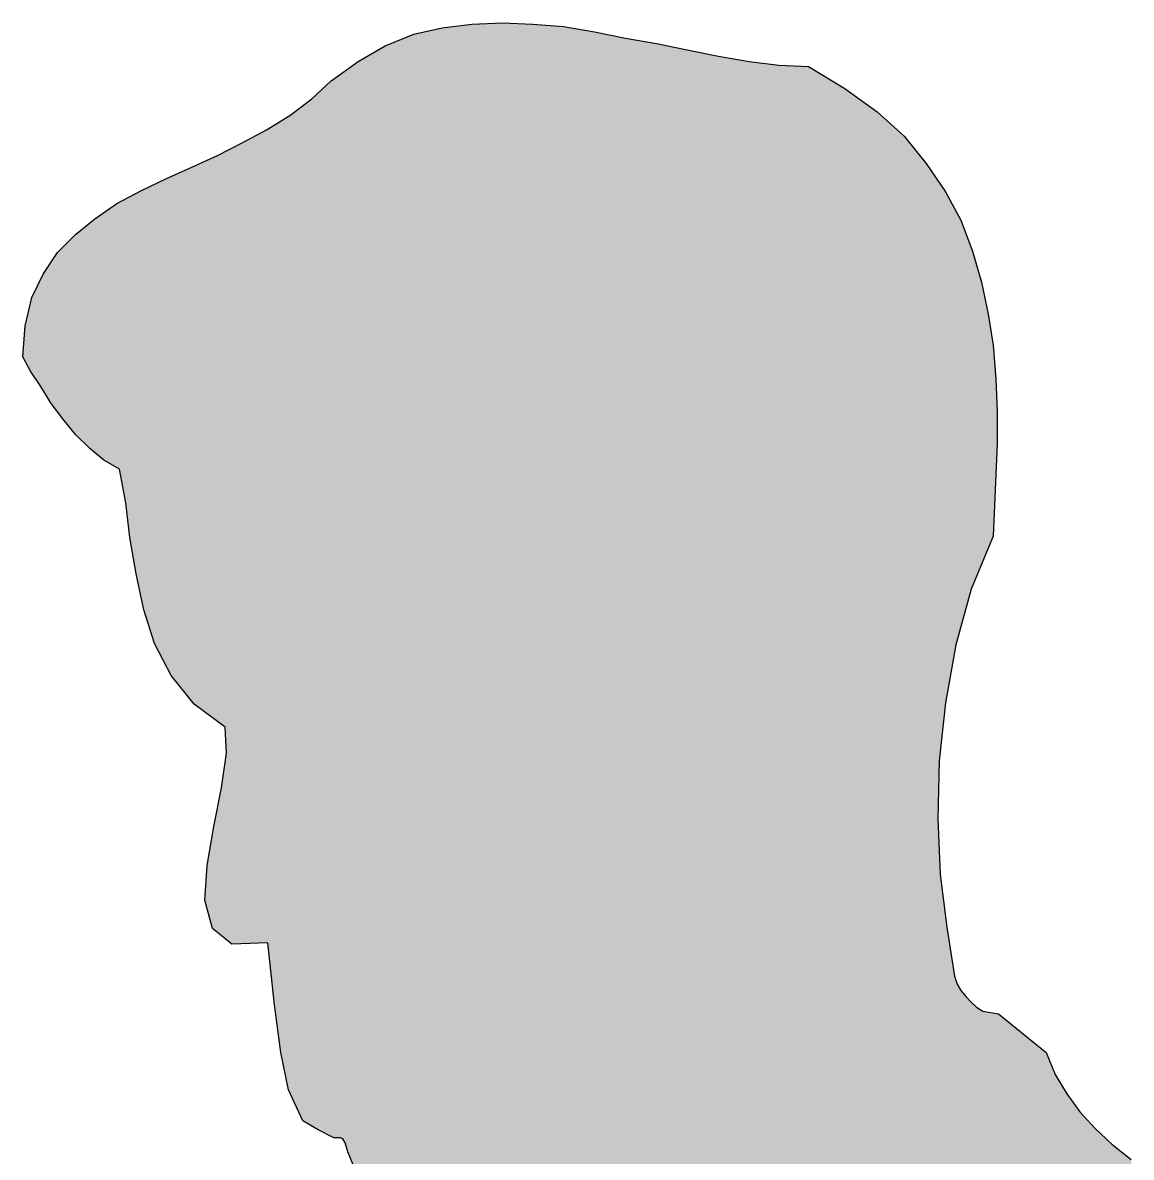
# Model space of a CAD drawing. Extents: x -37 to 71, y -8 to 172.
# Drawn here: x 22.33 to 49.35, y 144.8 to 172.46 of the extents above; entities that cross this region are included whole.
import ezdxf

# ---------------------------------------------------------------- set-up
doc = ezdxf.new("R2010")
doc.units = 0
doc.layers.get('0').update_dxf_attribs({"linetype": 'CONTINUOUS'})

# ---------------------------------------------------------------- blocks, each defined once
blk = doc.blocks.new('*U0')
for points in [[(32.553, 2.569), (32.302, 172.272), (32.553, 172.329)], [(33.276, 2.718), (32.553, 172.329), (33.276, 172.423)], [(32.553, 2.569), (32.553, 172.329), (33.276, 2.718)], [(33.372, 2.738), (33.276, 172.423), (33.372, 172.427)], [(33.276, 2.718), (33.276, 172.423), (33.372, 2.738)], [(34.031, 2.913), (33.372, 172.427), (34.031, 172.455)], [(33.372, 2.738), (33.372, 172.427), (34.031, 2.913)], [(34.031, 2.913), (34.031, 172.455), (34.441, 3.021)], [(34.441, 3.021), (34.031, 172.455), (34.441, 172.437)], [(34.441, 3.021), (34.441, 172.437), (34.755, 3.116)], [(34.755, 3.116), (34.441, 172.437), (34.755, 172.423)], [(34.755, 3.116), (34.755, 172.423), (35.478, 3.335)], [(35.478, 3.335), (34.755, 172.423), (35.478, 172.363)], [(35.478, 3.335), (35.478, 172.363), (35.51, 3.347)], [(35.51, 3.347), (35.478, 172.363), (35.51, 172.36)], [(35.51, 3.347), (35.51, 172.36), (36.264, 3.605)], [(36.264, 3.605), (35.51, 172.36), (36.264, 172.235)], [(31.861, 2.442), (31.2, 171.901), (31.861, 172.172)], [(32.302, 2.517), (31.861, 172.172), (32.302, 172.272)], [(31.861, 2.442), (31.861, 172.172), (32.302, 2.517)], [(32.302, 2.517), (32.302, 172.272), (32.553, 2.569)], [(36.264, 3.605), (36.264, 172.235), (36.485, 3.681)], [(36.485, 3.681), (36.264, 172.235), (36.485, 172.189)], [(36.485, 3.681), (36.485, 172.189), (36.862, 3.713)], [(36.862, 3.713), (36.485, 172.189), (36.862, 172.111)], [(36.862, 3.713), (36.862, 172.111), (37.019, 3.713)], [(37.019, 3.713), (36.862, 172.111), (37.019, 172.078)], [(37.019, 3.713), (37.019, 172.078), (37.303, 3.713)], [(37.303, 3.713), (37.019, 172.078), (37.303, 172.03)], [(37.303, 3.713), (37.303, 172.03), (37.743, 3.713)], [(37.743, 3.713), (37.303, 172.03), (37.743, 171.957)], [(31.169, 2.326), (30.508, 171.511), (31.169, 171.888)], [(31.2, 2.329), (31.169, 171.888), (31.2, 171.901)], [(31.169, 2.326), (31.169, 171.888), (31.2, 2.329)], [(31.2, 2.329), (31.2, 171.901), (31.861, 2.442)], [(37.743, 3.713), (37.743, 171.957), (37.774, 3.711)], [(37.774, 3.711), (37.743, 171.957), (37.774, 171.952)], [(37.774, 3.711), (37.774, 171.952), (38.183, 3.681)], [(38.183, 3.681), (37.774, 171.952), (38.183, 171.867)], [(38.183, 3.681), (38.183, 171.867), (38.529, 3.635)], [(38.529, 3.635), (38.183, 171.867), (38.529, 171.794)], [(38.529, 3.635), (38.529, 171.794), (38.656, 3.619)], [(38.656, 3.619), (38.529, 171.794), (38.656, 171.768)], [(38.656, 3.619), (38.656, 171.768), (39.158, 3.556)], [(39.158, 3.556), (38.656, 171.768), (39.158, 171.663)], [(30.508, 2.252), (30.383, 171.422), (30.508, 171.511)], [(30.508, 2.252), (30.508, 171.511), (31.169, 2.326)], [(39.158, 3.556), (39.158, 171.663), (39.285, 3.54)], [(39.285, 3.54), (39.158, 171.663), (39.285, 171.637)], [(39.285, 3.54), (39.285, 171.637), (39.662, 3.493)], [(39.662, 3.493), (39.285, 171.637), (39.662, 171.574)], [(39.662, 3.493), (39.662, 171.574), (40.04, 3.445)], [(40.04, 3.445), (39.662, 171.574), (40.04, 171.511)], [(40.04, 3.445), (40.04, 171.511), (40.165, 3.43)], [(40.165, 3.43), (40.04, 171.511), (40.165, 171.495)], [(40.165, 3.43), (40.165, 171.495), (40.668, 3.335)], [(40.668, 3.335), (40.165, 171.495), (40.668, 171.429)], [(30.069, 145.279), (30.037, 171.174), (30.069, 171.197)], [(30.131, 145.248), (30.069, 171.197), (30.131, 171.241)], [(30.069, 145.279), (30.069, 171.197), (30.131, 145.248)], [(30.194, 145.154), (30.131, 171.241), (30.194, 171.286)], [(30.131, 145.248), (30.131, 171.241), (30.194, 145.154)], [(30.257, 144.934), (30.194, 171.286), (30.257, 171.331)], [(30.194, 145.154), (30.194, 171.286), (30.257, 144.934)], [(30.383, 144.62), (30.257, 171.331), (30.383, 171.422)], [(30.257, 144.934), (30.257, 171.331), (30.383, 144.62)], [(30.383, 2.238), (30.383, 171.422), (30.508, 2.252)], [(40.668, 3.335), (40.668, 171.429), (40.762, 3.324)], [(40.762, 3.324), (40.668, 171.429), (40.762, 171.417)], [(40.762, 3.324), (40.762, 171.417), (41.171, 3.272)], [(41.171, 3.272), (40.762, 171.417), (41.171, 171.399)], [(41.171, 3.272), (41.171, 171.399), (41.485, 3.214)], [(41.485, 3.214), (41.171, 171.399), (41.485, 171.386)], [(41.485, 3.214), (41.485, 171.386), (41.675, 3.178)], [(41.675, 3.178), (41.485, 171.386), (41.675, 171.271)], [(41.675, 3.178), (41.675, 171.271), (42.146, 3.115)], [(42.146, 3.115), (41.675, 171.271), (42.146, 170.985)], [(29.786, 145.343), (29.596, 170.803), (29.786, 170.98)], [(29.849, 145.311), (29.786, 170.98), (29.849, 171.039)], [(29.786, 145.343), (29.786, 170.98), (29.849, 145.311)], [(29.911, 145.279), (29.849, 171.039), (29.911, 171.084)], [(29.849, 145.311), (29.849, 171.039), (29.911, 145.279)], [(29.911, 145.279), (29.911, 171.084), (29.912, 145.279)], [(29.912, 145.279), (29.911, 171.084), (29.912, 171.084)], [(29.974, 145.279), (29.912, 171.084), (29.974, 171.129)], [(29.912, 145.279), (29.912, 171.084), (29.974, 145.279)], [(30.006, 145.279), (29.974, 171.129), (30.006, 171.152)], [(29.974, 145.279), (29.974, 171.129), (30.006, 145.279)], [(30.037, 145.279), (30.006, 171.152), (30.037, 171.174)], [(30.006, 145.279), (30.006, 171.152), (30.037, 145.279)], [(30.037, 145.279), (30.037, 171.174), (30.069, 145.279)], [(42.146, 3.115), (42.146, 170.985), (42.367, 3.088)], [(42.367, 3.088), (42.146, 170.985), (42.367, 170.851)], [(29.534, 145.469), (29.377, 170.599), (29.534, 170.746)], [(29.565, 145.453), (29.534, 170.746), (29.565, 170.774)], [(29.534, 145.469), (29.534, 170.746), (29.565, 145.453)], [(29.596, 145.438), (29.565, 170.774), (29.596, 170.803)], [(29.565, 145.453), (29.565, 170.774), (29.596, 145.438)], [(29.596, 145.438), (29.596, 170.803), (29.786, 145.343)], [(42.367, 3.088), (42.367, 170.851), (42.65, 3.052)], [(42.65, 3.052), (42.367, 170.851), (42.65, 170.647)], [(42.65, 3.052), (42.65, 170.647), (43.122, 2.989)], [(43.122, 2.989), (42.65, 170.647), (43.122, 170.307)], [(29.094, 145.826), (29, 170.31), (29.094, 170.382)], [(29.125, 145.759), (29.094, 170.382), (29.125, 170.406)], [(29.094, 145.826), (29.094, 170.382), (29.125, 145.759)], [(29.157, 145.689), (29.125, 170.406), (29.157, 170.43)], [(29.125, 145.759), (29.125, 170.406), (29.157, 145.689)], [(29.22, 145.652), (29.157, 170.43), (29.22, 170.479)], [(29.157, 145.689), (29.157, 170.43), (29.22, 145.652)], [(29.251, 145.634), (29.22, 170.479), (29.251, 170.502)], [(29.22, 145.652), (29.22, 170.479), (29.251, 145.634)], [(29.282, 145.616), (29.251, 170.502), (29.282, 170.526)], [(29.251, 145.634), (29.251, 170.502), (29.282, 145.616)], [(29.314, 145.597), (29.282, 170.526), (29.314, 170.55)], [(29.282, 145.616), (29.282, 170.526), (29.314, 145.597)], [(29.377, 145.561), (29.314, 170.55), (29.377, 170.599)], [(29.314, 145.597), (29.314, 170.55), (29.377, 145.561)], [(29.377, 145.561), (29.377, 170.599), (29.534, 145.469)], [(28.685, 147.049), (28.622, 170.056), (28.685, 170.094)], [(28.716, 146.899), (28.685, 170.094), (28.716, 170.113)], [(28.685, 147.049), (28.685, 170.094), (28.716, 146.899)], [(28.81, 146.443), (28.716, 170.113), (28.81, 170.171)], [(28.716, 146.899), (28.716, 170.113), (28.81, 146.443)], [(28.842, 146.373), (28.81, 170.171), (28.842, 170.19)], [(28.81, 146.443), (28.81, 170.171), (28.842, 146.373)], [(28.873, 146.306), (28.842, 170.19), (28.873, 170.214)], [(28.842, 146.373), (28.842, 170.19), (28.873, 146.306)], [(28.936, 146.168), (28.873, 170.214), (28.936, 170.262)], [(28.873, 146.306), (28.873, 170.214), (28.936, 146.168)], [(28.967, 146.101), (28.936, 170.262), (28.967, 170.286)], [(28.936, 146.168), (28.936, 170.262), (28.967, 146.101)], [(29, 146.031), (28.967, 170.286), (29, 170.31)], [(28.967, 146.101), (28.967, 170.286), (29, 146.031)], [(29, 146.031), (29, 170.31), (29.094, 145.826)], [(43.122, 2.989), (43.122, 170.307), (43.153, 2.987)], [(43.153, 2.987), (43.122, 170.307), (43.153, 170.284)], [(43.153, 2.987), (43.153, 170.284), (43.562, 2.958)], [(43.562, 2.958), (43.153, 170.284), (43.562, 169.914)], [(28.212, 150.025), (28.15, 169.779), (28.212, 169.811)], [(28.275, 150.028), (28.212, 169.811), (28.275, 169.845)], [(28.212, 150.025), (28.212, 169.811), (28.275, 150.028)], [(28.308, 150.029), (28.275, 169.845), (28.308, 169.864)], [(28.275, 150.028), (28.275, 169.845), (28.308, 150.029)], [(28.371, 149.423), (28.308, 169.864), (28.371, 169.903)], [(28.308, 150.029), (28.308, 169.864), (28.371, 149.423)], [(28.402, 149.126), (28.371, 169.903), (28.402, 169.922)], [(28.371, 149.423), (28.371, 169.903), (28.402, 149.126)], [(28.433, 148.829), (28.402, 169.922), (28.433, 169.941)], [(28.402, 149.126), (28.402, 169.922), (28.433, 148.829)], [(28.465, 148.52), (28.433, 169.941), (28.465, 169.96)], [(28.433, 148.829), (28.433, 169.941), (28.465, 148.52)], [(28.559, 147.823), (28.465, 169.96), (28.559, 170.017)], [(28.465, 148.52), (28.465, 169.96), (28.559, 147.823)], [(28.622, 147.355), (28.559, 170.017), (28.622, 170.056)], [(28.559, 147.823), (28.559, 170.017), (28.622, 147.355)], [(28.622, 147.355), (28.622, 170.056), (28.685, 147.049)], [(43.562, 2.958), (43.562, 169.914), (43.814, 2.94)], [(43.814, 2.94), (43.562, 169.914), (43.814, 169.686)], [(27.678, 150.007), (27.426, 169.397), (27.678, 169.529)], [(27.71, 150.008), (27.678, 169.529), (27.71, 169.546)], [(27.678, 150.007), (27.678, 169.529), (27.71, 150.008)], [(27.741, 150.009), (27.71, 169.546), (27.741, 169.563)], [(27.71, 150.008), (27.71, 169.546), (27.741, 150.009)], [(27.804, 150.011), (27.741, 169.563), (27.804, 169.596)], [(27.741, 150.009), (27.741, 169.563), (27.804, 150.011)], [(27.836, 150.012), (27.804, 169.596), (27.836, 169.613)], [(27.804, 150.011), (27.804, 169.596), (27.836, 150.012)], [(27.993, 150.018), (27.836, 169.613), (27.993, 169.696)], [(27.836, 150.012), (27.836, 169.613), (27.993, 150.018)], [(28.15, 150.023), (27.993, 169.696), (28.15, 169.779)], [(27.993, 150.018), (27.993, 169.696), (28.15, 150.023)], [(28.15, 150.023), (28.15, 169.779), (28.212, 150.025)], [(43.814, 2.94), (43.814, 169.686), (44.002, 2.927)], [(44.002, 2.927), (43.814, 169.686), (44.002, 169.454)], [(27.175, 155.353), (27.081, 169.215), (27.175, 169.264)], [(27.269, 155.282), (27.175, 169.264), (27.269, 169.314)], [(27.175, 155.353), (27.175, 169.264), (27.269, 155.282)], [(27.301, 154.652), (27.269, 169.314), (27.301, 169.331)], [(27.269, 155.282), (27.269, 169.314), (27.301, 154.652)], [(27.332, 150.073), (27.301, 169.331), (27.332, 169.347)], [(27.301, 150.098), (27.301, 169.331), (27.332, 150.073)], [(27.395, 150.023), (27.332, 169.347), (27.395, 169.38)], [(27.332, 150.073), (27.332, 169.347), (27.395, 150.023)], [(27.426, 149.998), (27.395, 169.38), (27.426, 169.397)], [(27.395, 150.023), (27.395, 169.38), (27.426, 149.998)], [(27.426, 149.998), (27.426, 169.397), (27.678, 150.007)], [(44.002, 2.927), (44.002, 169.454), (44.348, 3.389)], [(44.348, 3.389), (44.002, 169.454), (44.348, 169.027)], [(26.577, 155.8), (26.514, 168.961), (26.577, 168.989)], [(26.703, 155.706), (26.577, 168.989), (26.703, 169.046)], [(26.577, 155.8), (26.577, 168.989), (26.703, 155.706)], [(26.767, 155.659), (26.703, 169.046), (26.767, 169.074)], [(26.703, 155.706), (26.703, 169.046), (26.767, 155.659)], [(26.798, 155.635), (26.767, 169.074), (26.798, 169.088)], [(26.767, 155.659), (26.767, 169.074), (26.798, 155.635)], [(26.829, 155.612), (26.798, 169.088), (26.829, 169.102)], [(26.798, 155.635), (26.798, 169.088), (26.829, 155.612)], [(26.861, 155.588), (26.829, 169.102), (26.861, 169.116)], [(26.829, 155.612), (26.829, 169.102), (26.861, 155.588)], [(26.924, 155.541), (26.861, 169.116), (26.924, 169.144)], [(26.861, 155.588), (26.861, 169.116), (26.924, 155.541)], [(26.955, 155.518), (26.924, 169.144), (26.955, 169.158)], [(26.924, 155.541), (26.924, 169.144), (26.955, 155.518)], [(26.986, 155.494), (26.955, 169.158), (26.986, 169.172)], [(26.955, 155.518), (26.955, 169.158), (26.986, 155.494)], [(27.018, 155.47), (26.986, 169.172), (27.018, 169.187)], [(26.986, 155.494), (26.986, 169.172), (27.018, 155.47)], [(27.081, 155.423), (27.018, 169.187), (27.081, 169.215)], [(27.018, 155.47), (27.018, 169.187), (27.081, 155.423)], [(27.081, 155.423), (27.081, 169.215), (27.175, 155.353)], [(44.348, 3.389), (44.348, 169.027), (44.473, 3.556)], [(44.473, 3.556), (44.348, 169.027), (44.473, 168.843)], [(25.948, 156.54), (25.885, 168.678), (25.948, 168.706)], [(26.042, 156.425), (25.948, 168.706), (26.042, 168.748)], [(25.948, 156.54), (25.948, 168.706), (26.042, 156.425)], [(26.106, 156.347), (26.042, 168.748), (26.106, 168.777)], [(26.042, 156.425), (26.042, 168.748), (26.106, 156.347)], [(26.169, 156.27), (26.106, 168.777), (26.169, 168.805)], [(26.106, 156.347), (26.106, 168.777), (26.169, 156.27)], [(26.2, 156.232), (26.169, 168.805), (26.2, 168.819)], [(26.169, 156.27), (26.169, 168.805), (26.2, 156.232)], [(26.232, 156.193), (26.2, 168.819), (26.232, 168.834)], [(26.2, 156.232), (26.2, 168.819), (26.232, 156.193)], [(26.294, 156.117), (26.232, 168.834), (26.294, 168.862)], [(26.232, 156.193), (26.232, 168.834), (26.294, 156.117)], [(26.357, 156.04), (26.294, 168.862), (26.357, 168.89)], [(26.294, 156.117), (26.294, 168.862), (26.357, 156.04)], [(26.389, 156.001), (26.357, 168.89), (26.389, 168.905)], [(26.357, 156.04), (26.357, 168.89), (26.389, 156.001)], [(26.42, 155.963), (26.389, 168.905), (26.42, 168.919)], [(26.389, 156.001), (26.389, 168.905), (26.42, 155.963)], [(26.451, 155.925), (26.42, 168.919), (26.451, 168.933)], [(26.42, 155.963), (26.42, 168.919), (26.451, 155.925)], [(26.514, 155.848), (26.451, 168.933), (26.514, 168.961)], [(26.451, 155.925), (26.451, 168.933), (26.514, 155.848)], [(26.514, 155.848), (26.514, 168.961), (26.577, 155.8)], [(44.473, 3.556), (44.473, 168.843), (44.631, 3.957)], [(44.631, 3.957), (44.473, 168.843), (44.631, 168.613)], [(25.351, 157.939), (25.287, 168.395), (25.351, 168.425)], [(25.54, 157.326), (25.351, 168.425), (25.54, 168.515)], [(25.351, 157.939), (25.351, 168.425), (25.54, 157.326)], [(25.571, 157.266), (25.54, 168.515), (25.571, 168.53)], [(25.54, 157.326), (25.54, 168.515), (25.571, 157.266)], [(25.602, 157.207), (25.571, 168.53), (25.602, 168.544)], [(25.571, 157.266), (25.571, 168.53), (25.602, 157.207)], [(25.697, 157.023), (25.602, 168.544), (25.697, 168.59)], [(25.602, 157.207), (25.602, 168.544), (25.697, 157.023)], [(25.759, 156.904), (25.697, 168.59), (25.759, 168.619)], [(25.697, 157.023), (25.697, 168.59), (25.759, 156.904)], [(25.822, 156.783), (25.759, 168.619), (25.822, 168.649)], [(25.759, 156.904), (25.759, 168.619), (25.822, 156.783)], [(25.885, 156.661), (25.822, 168.649), (25.885, 168.678)], [(25.822, 156.783), (25.822, 168.649), (25.885, 156.661)], [(25.885, 156.661), (25.885, 168.678), (25.948, 156.54)], [(44.631, 153.049), (44.631, 168.613), (44.663, 154.464)], [(44.663, 154.464), (44.631, 168.613), (44.663, 168.565)], [(44.663, 154.464), (44.663, 168.565), (44.694, 154.742)], [(44.694, 154.742), (44.663, 168.565), (44.694, 168.52)], [(44.694, 154.742), (44.694, 168.52), (44.726, 155.032)], [(44.726, 155.032), (44.694, 168.52), (44.726, 168.473)], [(44.726, 155.032), (44.726, 168.473), (44.757, 155.311)], [(44.757, 155.311), (44.726, 168.473), (44.757, 168.427)], [(44.757, 155.311), (44.757, 168.427), (44.789, 155.6)], [(44.789, 155.6), (44.757, 168.427), (44.789, 168.38)], [(24.848, 160.754), (24.691, 168.084), (24.848, 168.167)], [(24.879, 160.475), (24.848, 168.167), (24.879, 168.183)], [(24.848, 160.754), (24.848, 168.167), (24.879, 160.475)], [(24.91, 160.196), (24.879, 168.183), (24.91, 168.2)], [(24.879, 160.475), (24.879, 168.183), (24.91, 160.196)], [(24.942, 159.905), (24.91, 168.2), (24.942, 168.217)], [(24.91, 160.196), (24.91, 168.2), (24.942, 159.905)], [(25.005, 159.551), (24.942, 168.217), (25.005, 168.25)], [(24.942, 159.905), (24.942, 168.217), (25.005, 159.551)], [(25.099, 159.024), (25.005, 168.25), (25.099, 168.299)], [(25.005, 159.551), (25.005, 168.25), (25.099, 159.024)], [(25.13, 158.879), (25.099, 168.299), (25.13, 168.316)], [(25.099, 159.024), (25.099, 168.299), (25.13, 158.879)], [(25.193, 158.584), (25.13, 168.316), (25.193, 168.349)], [(25.13, 158.879), (25.13, 168.316), (25.193, 158.584)], [(25.226, 158.433), (25.193, 168.349), (25.226, 168.366)], [(25.193, 158.584), (25.193, 168.349), (25.226, 158.433)], [(25.287, 158.144), (25.226, 168.366), (25.287, 168.395)], [(25.226, 158.433), (25.226, 168.366), (25.287, 158.144)], [(25.287, 158.144), (25.287, 168.395), (25.351, 157.939)], [(44.789, 155.6), (44.789, 168.38), (44.82, 155.879)], [(44.82, 155.879), (44.789, 168.38), (44.82, 168.335)], [(44.82, 155.879), (44.82, 168.335), (44.851, 156.053)], [(44.851, 156.053), (44.82, 168.335), (44.851, 168.278)], [(44.851, 156.053), (44.851, 168.278), (44.883, 156.234)], [(44.883, 156.234), (44.851, 168.278), (44.883, 168.219)], [(44.883, 156.234), (44.883, 168.219), (44.914, 156.409)], [(44.914, 156.409), (44.883, 168.219), (44.914, 168.162)], [(44.914, 156.409), (44.914, 168.162), (45.008, 156.939)], [(45.008, 156.939), (44.914, 168.162), (45.008, 167.99)], [(24.407, 161.738), (24.313, 167.829), (24.407, 167.896)], [(24.565, 161.646), (24.407, 167.896), (24.565, 168.007)], [(24.407, 161.738), (24.407, 167.896), (24.565, 161.646)], [(24.628, 161.609), (24.565, 168.007), (24.628, 168.051)], [(24.565, 161.646), (24.565, 168.007), (24.628, 161.609)], [(24.659, 161.591), (24.628, 168.051), (24.659, 168.068)], [(24.628, 161.609), (24.628, 168.051), (24.659, 161.591)], [(24.691, 161.573), (24.659, 168.068), (24.691, 168.084)], [(24.659, 161.591), (24.659, 168.068), (24.691, 161.573)], [(24.691, 161.573), (24.691, 168.084), (24.848, 160.754)], [(45.008, 156.939), (45.008, 167.99), (45.04, 157.12)], [(45.04, 157.12), (45.008, 167.99), (45.04, 167.931)], [(45.04, 157.12), (45.04, 167.931), (45.071, 157.295)], [(45.071, 157.295), (45.04, 167.931), (45.071, 167.874)], [(45.071, 157.295), (45.071, 167.874), (45.103, 157.41)], [(45.103, 157.41), (45.071, 167.874), (45.103, 167.815)], [(24.093, 161.972), (23.967, 167.573), (24.093, 167.674)], [(24.187, 161.896), (24.093, 167.674), (24.187, 167.74)], [(24.093, 161.972), (24.093, 167.674), (24.187, 161.896)], [(24.313, 161.793), (24.187, 167.74), (24.313, 167.829)], [(24.187, 161.896), (24.187, 167.74), (24.313, 161.793)], [(24.313, 161.793), (24.313, 167.829), (24.407, 161.738)], [(45.103, 157.41), (45.103, 167.815), (45.198, 157.747)], [(45.198, 157.747), (45.103, 167.815), (45.198, 167.643)], [(45.198, 157.747), (45.198, 167.643), (45.228, 157.858)], [(45.228, 157.858), (45.198, 167.643), (45.228, 167.56)], [(23.746, 162.296), (23.621, 167.296), (23.746, 167.396)], [(23.779, 162.264), (23.746, 167.396), (23.779, 167.422)], [(23.746, 162.296), (23.746, 167.396), (23.779, 162.264)], [(23.873, 162.17), (23.779, 167.422), (23.873, 167.497)], [(23.779, 162.264), (23.779, 167.422), (23.873, 162.17)], [(23.967, 162.075), (23.873, 167.497), (23.967, 167.573)], [(23.873, 162.17), (23.873, 167.497), (23.967, 162.075)], [(23.967, 162.075), (23.967, 167.573), (24.093, 161.972)], [(45.228, 157.858), (45.228, 167.56), (45.323, 158.195)], [(45.323, 158.195), (45.228, 167.56), (45.323, 167.31)], [(23.369, 162.724), (23.338, 167.014), (23.369, 167.044)], [(23.621, 162.422), (23.369, 167.044), (23.621, 167.296)], [(23.369, 162.724), (23.369, 167.044), (23.621, 162.422)], [(23.621, 162.422), (23.621, 167.296), (23.746, 162.296)], [(45.323, 158.195), (45.323, 167.31), (45.386, 158.421)], [(45.386, 158.421), (45.323, 167.31), (45.386, 167.142)], [(45.386, 158.421), (45.386, 167.142), (45.418, 158.537)], [(45.418, 158.537), (45.386, 167.142), (45.418, 167.056)], [(45.418, 158.537), (45.418, 167.056), (45.449, 158.648)], [(45.449, 158.648), (45.418, 167.056), (45.449, 166.973)], [(23.181, 162.966), (23.023, 166.614), (23.181, 166.857)], [(23.275, 162.841), (23.181, 166.857), (23.275, 166.951)], [(23.181, 162.966), (23.181, 166.857), (23.275, 162.841)], [(23.306, 162.799), (23.275, 166.951), (23.306, 166.981)], [(23.275, 162.841), (23.275, 166.951), (23.306, 162.799)], [(23.338, 162.761), (23.306, 166.981), (23.338, 167.014)], [(23.306, 162.799), (23.306, 166.981), (23.338, 162.761)], [(23.338, 162.761), (23.338, 167.014), (23.369, 162.724)], [(45.449, 158.648), (45.449, 166.973), (45.481, 158.725)], [(45.481, 158.725), (45.449, 166.973), (45.481, 166.888)], [(45.481, 158.725), (45.481, 166.888), (45.512, 158.8)], [(45.512, 158.8), (45.481, 166.888), (45.512, 166.781)], [(45.512, 158.8), (45.512, 166.781), (45.575, 158.952)], [(45.575, 158.952), (45.512, 166.781), (45.575, 166.564)], [(23.023, 163.177), (22.929, 166.469), (23.023, 166.614)], [(23.023, 163.177), (23.023, 166.614), (23.181, 162.966)], [(45.575, 158.952), (45.575, 166.564), (45.606, 159.026)], [(45.606, 159.026), (45.575, 166.564), (45.606, 166.457)], [(22.803, 163.535), (22.772, 166.198), (22.803, 166.26)], [(22.834, 163.485), (22.803, 166.26), (22.834, 166.322)], [(22.803, 163.535), (22.803, 166.26), (22.834, 163.485)], [(22.866, 163.432), (22.834, 166.322), (22.866, 166.372)], [(22.834, 163.485), (22.834, 166.322), (22.866, 163.432)], [(22.897, 163.382), (22.866, 166.372), (22.897, 166.419)], [(22.866, 163.432), (22.866, 166.372), (22.897, 163.382)], [(22.929, 163.33), (22.897, 166.419), (22.929, 166.469)], [(22.897, 163.382), (22.897, 166.419), (22.929, 163.33)], [(22.929, 163.33), (22.929, 166.469), (23.023, 163.177)], [(45.606, 159.026), (45.606, 166.457), (45.669, 159.179)], [(45.669, 159.179), (45.606, 166.457), (45.669, 166.239)], [(45.669, 159.179), (45.669, 166.239), (45.7, 159.253)], [(45.7, 159.253), (45.669, 166.239), (45.7, 166.133)], [(22.677, 163.728), (22.552, 165.755), (22.677, 166.006)], [(22.772, 163.585), (22.677, 166.006), (22.772, 166.198)], [(22.677, 163.728), (22.677, 166.006), (22.772, 163.585)], [(22.772, 163.585), (22.772, 166.198), (22.803, 163.535)], [(45.7, 159.253), (45.7, 166.133), (45.7, 159.254)], [(45.7, 159.254), (45.7, 166.133), (45.7, 166.131)], [(45.7, 159.254), (45.7, 166.131), (45.732, 159.331)], [(45.732, 159.331), (45.7, 166.131), (45.732, 165.972)], [(45.732, 159.331), (45.732, 165.972), (45.795, 159.483)], [(45.795, 159.483), (45.732, 165.972), (45.795, 165.656)], [(22.552, 163.915), (22.52, 165.613), (22.552, 165.755)], [(22.552, 163.915), (22.552, 165.755), (22.677, 163.728)], [(45.795, 159.483), (45.795, 165.656), (45.857, 159.632)], [(45.857, 159.632), (45.795, 165.656), (45.857, 165.347)], [(22.489, 164.02), (22.395, 165.063), (22.489, 165.477)], [(22.52, 163.963), (22.489, 165.477), (22.52, 165.613)], [(22.489, 164.02), (22.489, 165.477), (22.52, 163.963)], [(22.52, 163.963), (22.52, 165.613), (22.552, 163.915)], [(45.857, 159.632), (45.857, 165.347), (45.889, 159.71)], [(45.889, 159.71), (45.857, 165.347), (45.889, 165.154)], [(45.889, 159.71), (45.889, 165.154), (45.92, 159.784)], [(45.92, 159.784), (45.889, 165.154), (45.92, 164.969)], [(22.395, 164.192), (22.363, 164.678), (22.395, 165.063)], [(22.395, 164.192), (22.395, 165.063), (22.489, 164.02)], [(45.92, 159.784), (45.92, 164.969), (45.984, 159.936)], [(45.984, 159.936), (45.92, 164.969), (45.984, 164.592)], [(22.363, 164.251), (22.332, 164.308), (22.363, 164.678)], [(22.363, 164.251), (22.363, 164.678), (22.395, 164.192)], [(45.984, 159.936), (45.984, 164.592), (46.016, 160.691)], [(46.016, 160.691), (45.984, 164.592), (46.016, 164.174)], [(46.016, 160.691), (46.016, 164.174), (46.047, 161.446)], [(46.047, 161.446), (46.016, 164.174), (46.047, 163.773)], [(46.047, 161.446), (46.047, 163.773), (46.078, 162.201)], [(46.078, 162.201), (46.047, 163.773), (46.078, 162.987)], [(27.301, 150.098), (27.269, 154.436), (27.301, 154.652)], [(27.269, 150.124), (27.175, 153.803), (27.269, 154.436)], [(27.269, 150.124), (27.269, 154.436), (27.301, 150.098)], [(27.175, 150.199), (27.081, 153.334), (27.175, 153.803)], [(27.175, 150.199), (27.175, 153.803), (27.269, 150.124)], [(27.081, 150.274), (27.018, 153.02), (27.081, 153.334)], [(27.081, 150.274), (27.081, 153.334), (27.175, 150.199)], [(27.018, 150.325), (26.986, 152.86), (27.018, 153.02)], [(27.018, 150.325), (27.018, 153.02), (27.081, 150.274)], [(44.631, 3.957), (44.631, 153.049), (44.663, 4.039)], [(44.663, 4.039), (44.631, 153.049), (44.663, 152.359)], [(26.955, 150.375), (26.924, 152.488), (26.955, 152.674)], [(26.986, 150.351), (26.955, 152.674), (26.986, 152.86)], [(26.955, 150.375), (26.955, 152.674), (26.986, 150.351)], [(26.986, 150.351), (26.986, 152.86), (27.018, 150.325)], [(26.924, 150.489), (26.861, 152.11), (26.924, 152.488)], [(26.924, 150.489), (26.924, 152.488), (26.955, 150.375)], [(26.861, 150.721), (26.829, 151.916), (26.861, 152.11)], [(26.861, 150.721), (26.861, 152.11), (26.924, 150.489)], [(44.663, 4.039), (44.663, 152.359), (44.694, 4.118)], [(44.694, 4.118), (44.663, 152.359), (44.694, 151.696)], [(26.829, 150.84), (26.798, 151.492), (26.829, 151.916)], [(26.829, 150.84), (26.829, 151.916), (26.861, 150.721)], [(44.694, 20.572), (44.694, 151.696), (44.726, 21.048)], [(44.726, 21.048), (44.694, 151.696), (44.726, 151.432)], [(26.798, 150.954), (26.767, 151.067), (26.798, 151.492)], [(26.798, 150.954), (26.798, 151.492), (26.829, 150.84)], [(44.726, 21.048), (44.726, 151.432), (44.757, 21.506)], [(44.757, 21.506), (44.726, 151.432), (44.757, 151.178)], [(44.757, 21.506), (44.757, 151.178), (44.789, 21.983)], [(44.789, 21.983), (44.757, 151.178), (44.789, 150.914)], [(44.789, 21.983), (44.789, 150.914), (44.82, 22.441)], [(44.82, 22.441), (44.789, 150.914), (44.82, 150.66)], [(44.82, 22.441), (44.82, 150.66), (44.851, 22.899)], [(44.851, 22.899), (44.82, 150.66), (44.851, 150.406)], [(44.851, 22.899), (44.851, 150.406), (44.883, 23.278)], [(44.883, 23.278), (44.851, 150.406), (44.883, 150.203)], [(44.883, 23.278), (44.883, 150.203), (44.914, 23.643)], [(44.914, 23.643), (44.883, 150.203), (44.914, 150.008)], [(44.914, 23.643), (44.914, 150.008), (45.008, 24.753)], [(45.008, 24.753), (44.914, 150.008), (45.008, 149.415)], [(45.008, 24.753), (45.008, 149.415), (45.04, 25.132)], [(45.04, 25.132), (45.008, 149.415), (45.04, 149.212)], [(45.04, 25.132), (45.04, 149.212), (45.071, 25.484)], [(45.071, 25.484), (45.04, 149.212), (45.071, 149.119)], [(45.071, 25.484), (45.071, 149.119), (45.103, 25.85)], [(45.103, 25.85), (45.071, 149.119), (45.103, 149.022)], [(45.103, 25.85), (45.103, 149.022), (45.198, 26.919)], [(45.198, 26.919), (45.103, 149.022), (45.198, 148.865)], [(45.198, 26.919), (45.198, 148.865), (45.228, 27.271)], [(45.228, 27.271), (45.198, 148.865), (45.228, 148.826)], [(45.228, 27.271), (45.228, 148.826), (45.323, 28.17)], [(45.323, 28.17), (45.228, 148.826), (45.323, 148.708)], [(45.323, 28.17), (45.323, 148.708), (45.386, 28.774)], [(45.386, 28.774), (45.323, 148.708), (45.386, 148.645)], [(45.386, 28.774), (45.386, 148.645), (45.418, 29.082)], [(45.418, 29.082), (45.386, 148.645), (45.418, 148.613)], [(45.418, 29.082), (45.418, 148.613), (45.449, 29.378)], [(45.449, 29.378), (45.418, 148.613), (45.449, 148.582)], [(45.449, 29.378), (45.449, 148.582), (45.481, 29.681)], [(45.481, 29.681), (45.449, 148.582), (45.481, 148.55)], [(45.481, 29.681), (45.481, 148.55), (45.512, 29.973)], [(45.512, 29.973), (45.481, 148.55), (45.512, 148.519)], [(45.512, 29.973), (45.512, 148.519), (45.575, 30.568)], [(45.575, 30.568), (45.512, 148.519), (45.575, 148.457)], [(45.575, 30.568), (45.575, 148.457), (45.606, 30.86)], [(45.606, 30.86), (45.575, 148.457), (45.606, 148.438)], [(45.606, 30.86), (45.606, 148.438), (45.669, 31.455)], [(45.669, 31.455), (45.606, 148.438), (45.669, 148.4)], [(45.669, 31.455), (45.669, 148.4), (45.7, 31.742)], [(45.7, 31.742), (45.669, 148.4), (45.7, 148.381)], [(45.7, 31.742), (45.7, 148.381), (45.7, 31.744)], [(45.7, 31.744), (45.7, 148.381), (45.7, 148.381)], [(45.7, 31.744), (45.7, 148.381), (45.732, 32.04)], [(45.732, 32.04), (45.7, 148.381), (45.732, 148.362)], [(45.732, 32.04), (45.732, 148.362), (45.795, 32.626)], [(45.795, 32.626), (45.732, 148.362), (45.795, 148.351)], [(45.795, 32.626), (45.795, 148.351), (45.857, 33.2)], [(45.857, 33.2), (45.795, 148.351), (45.857, 148.341)], [(45.857, 33.2), (45.857, 148.341), (45.889, 33.498)], [(45.889, 33.498), (45.857, 148.341), (45.889, 148.336)], [(45.889, 33.498), (45.889, 148.336), (45.92, 33.79)], [(45.92, 33.79), (45.889, 148.336), (45.92, 148.331)], [(45.92, 33.79), (45.92, 148.331), (45.984, 34.385)], [(45.984, 34.385), (45.92, 148.331), (45.984, 148.32)], [(45.984, 34.385), (45.984, 148.32), (46.016, 34.688)], [(46.016, 34.688), (45.984, 148.32), (46.016, 148.315)], [(46.016, 34.688), (46.016, 148.315), (46.047, 34.979)], [(46.047, 34.979), (46.016, 148.315), (46.047, 148.31)], [(46.047, 34.979), (46.047, 148.31), (46.078, 35.271)], [(46.078, 35.271), (46.047, 148.31), (46.078, 148.305)], [(46.078, 35.271), (46.078, 148.305), (46.11, 35.574)], [(46.11, 35.574), (46.078, 148.305), (46.11, 148.3)], [(46.11, 35.574), (46.11, 148.3), (46.33, 37.682)], [(46.33, 37.682), (46.11, 148.3), (46.33, 148.121)], [(46.33, 37.682), (46.33, 148.121), (46.392, 37.964)], [(46.392, 37.964), (46.33, 148.121), (46.392, 148.071)], [(46.392, 37.964), (46.392, 148.071), (46.424, 38.279)], [(46.424, 38.279), (46.392, 148.071), (46.424, 148.044)], [(46.424, 38.279), (46.424, 148.044), (46.518, 38.562)], [(46.518, 38.562), (46.424, 148.044), (46.518, 147.968)], [(46.518, 38.562), (46.518, 147.968), (46.739, 38.752)], [(46.739, 38.752), (46.518, 147.968), (46.739, 147.789)], [(46.739, 38.752), (46.739, 147.789), (47.273, 37.473)], [(47.273, 37.473), (46.739, 147.789), (47.273, 147.355)], [(47.273, 37.473), (47.273, 147.355), (47.304, 37.399)], [(47.304, 37.399), (47.273, 147.355), (47.304, 147.28)], [(47.304, 37.399), (47.304, 147.28), (47.494, 36.936)], [(47.494, 36.936), (47.304, 147.28), (47.494, 146.82)], [(47.494, 36.936), (47.494, 146.82), (47.776, 36.247)], [(47.776, 36.247), (47.494, 146.82), (47.776, 146.349)], [(47.776, 36.247), (47.776, 146.349), (47.871, 36.015)], [(47.871, 36.015), (47.776, 146.349), (47.871, 146.216)], [(47.871, 36.015), (47.871, 146.216), (48.091, 35.488)], [(48.091, 35.488), (47.871, 146.216), (48.091, 145.909)], [(48.091, 35.488), (48.091, 145.909), (48.437, 34.662)], [(48.437, 34.662), (48.091, 145.909), (48.437, 145.533)], [(48.437, 34.662), (48.437, 145.533), (48.468, 34.579)], [(48.468, 34.579), (48.437, 145.533), (48.468, 145.5)], [(48.468, 34.579), (48.468, 145.5), (48.877, 33.48)], [(48.877, 33.48), (48.468, 145.5), (48.877, 145.122)], [(48.877, 33.48), (48.877, 145.122), (48.941, 33.31)], [(48.941, 33.31), (48.877, 145.122), (48.941, 145.072)], [(48.941, 33.31), (48.941, 145.072), (49.349, 32.138)], [(49.349, 32.138), (48.941, 145.072), (49.349, 144.745)]]:
    blk.add_solid(points)

msp = doc.modelspace()

# ---------------------------------------------------------------- linework, layer by layer
msp.add_lwpolyline([(30.383, 144.62), (30.257, 144.934), (30.194, 145.154), (30.131, 145.248), (30.069, 145.279), (29.911, 145.279), (29.534, 145.469), (29.157, 145.689), (28.81, 146.443), (28.622, 147.355), (28.465, 148.52), (28.308, 150.029), (27.426, 149.998), (26.955, 150.375), (26.767, 151.067), (26.829, 151.916), (26.986, 152.86), (27.175, 153.803), (27.301, 154.652), (27.269, 155.282), (26.514, 155.848), (25.948, 156.54), (25.54, 157.326), (25.287, 158.144), (25.099, 159.024), (24.942, 159.905), (24.848, 160.754), (24.691, 161.573), (24.313, 161.793), (23.967, 162.075), (23.621, 162.422), (23.306, 162.799), (23.023, 163.177), (22.772, 163.585), (22.52, 163.963), (22.332, 164.308), (22.395, 165.063), (22.552, 165.755), (22.834, 166.322), (23.181, 166.857), (23.621, 167.296), (24.093, 167.674), (24.628, 168.051), (25.226, 168.366), (25.822, 168.649), (26.451, 168.933), (27.081, 169.215), (27.678, 169.529), (28.275, 169.845), (28.842, 170.19), (29.377, 170.599), (29.849, 171.039), (30.508, 171.511), (31.169, 171.888), (31.861, 172.172), (32.553, 172.329), (33.276, 172.423), (34.031, 172.455), (34.755, 172.423), (35.51, 172.36), (36.264, 172.235), (37.019, 172.078), (37.774, 171.952), (38.529, 171.794), (39.285, 171.637), (40.04, 171.511), (40.762, 171.417), (41.485, 171.386), (42.367, 170.851), (43.153, 170.284), (43.814, 169.686), (44.348, 169.027), (44.82, 168.335), (45.198, 167.643), (45.481, 166.888), (45.7, 166.133), (45.857, 165.347), (45.984, 164.592), (46.047, 163.773), (46.078, 162.987), (46.078, 162.201), (46.047, 161.446), (46.016, 160.691), (45.984, 159.936), (45.449, 158.648), (45.071, 157.295), (44.82, 155.879), (44.663, 154.464), (44.631, 153.049), (44.694, 151.696), (44.851, 150.406), (45.04, 149.212), (45.103, 149.022), (45.198, 148.865), (45.323, 148.708), (45.449, 148.582), (45.575, 148.457), (45.732, 148.362), (45.92, 148.331), (46.11, 148.3), (47.273, 147.355), (47.494, 146.82), (47.776, 146.349), (48.091, 145.909), (48.468, 145.5), (48.877, 145.122), (49.349, 144.745)])

# ---------------------------------------------------------------- block references
msp.add_blockref('*U0', (0, 0))

doc.saveas('drawing.dxf')
